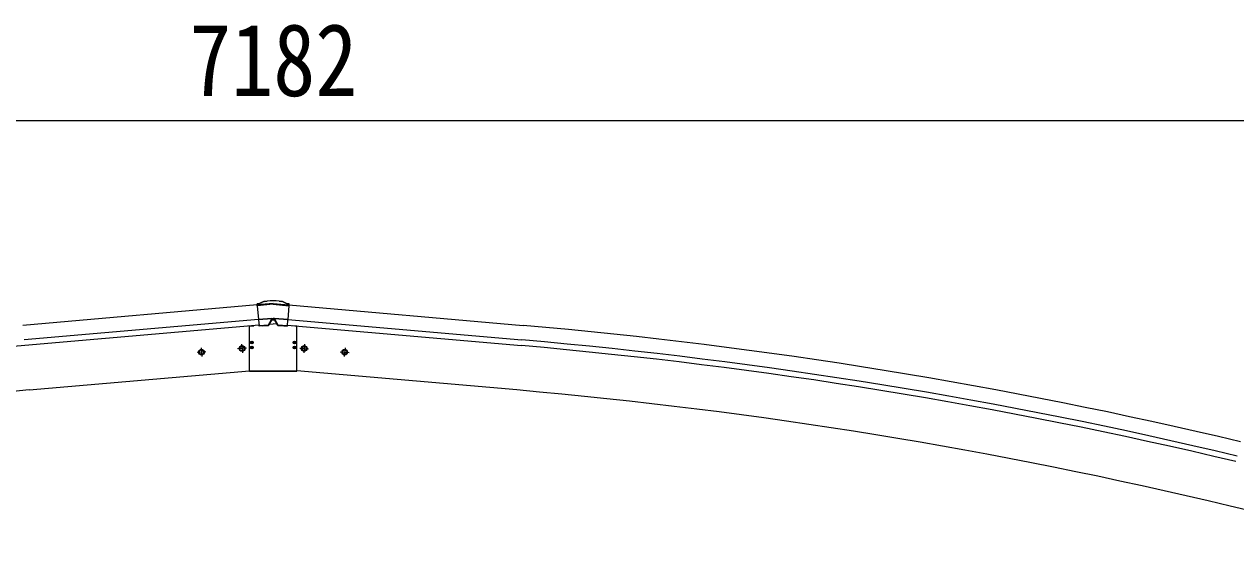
# Model space of a CAD drawing. Units: millimetres at full size; details may follow other scales. Extents: x -12578 to 12718, y -8779 to 8681.
# Drawn here: x -7587 to -4011, y -2297 to -728 of the extents above; entities that cross this region are included whole.
import ezdxf
from ezdxf.enums import TextEntityAlignment as Align

# ---------------------------------------------------------------- set-up
doc = ezdxf.new("R2010")
doc.units = ezdxf.units.MM
doc.header["$LTSCALE"] = 45
for name, color, linetype, lineweight in [('0-1_本体', 4, 'Continuous', 9), ('0-2_部品', 7, 'Continuous', 9), ('0-8_PARTS2', 2, 'Continuous', 9), ('0-A_寸法', 6, 'Continuous', 9)]:
    doc.layers.add(name, color=color, linetype=linetype, lineweight=lineweight)
doc.styles.add('ＭＳ ゴシック', font='')
doc.styles.get('ＭＳ ゴシック').set_extended_font_data('MS Gothic')

msp = doc.modelspace()

# ---------------------------------------------------------------- linework, layer by layer
at = {"layer": '0-1_本体'}
for p, q in [((-6898.94, -1556.67), (-7590.36, -1616.9)), ((-6805.34, -1556.67), (-6113.92, -1616.9)), ((-6895.17, -1599.67), (-7586.61, -1659.91)), ((-6809.11, -1599.67), (-6117.67, -1659.91)), ((-6893.71, -1616.44), (-7585.15, -1676.68)), ((-6810.57, -1616.44), (-6119.13, -1676.68)), ((-7571.76, -1807.6), (-6922.14, -1750.77)), ((-6132.52, -1807.6), (-6782.14, -1750.77)), ((-3416.8, -2297.05), (-4027.62, -2150.41))]:
    msp.add_line(p, q, dxfattribs=at)
for centre, radius, start, end in [((-7369.77, -16032.12), 14469.82, 76.52099, 85.02099), ((-6334.51, -16032.12), 14409.82, 94.97901, 103.47901), ((-7369.77, -16032.12), 14409.82, 76.52099, 85.02099), ((-7369.77, -16032.12), 14426.65, 76.52099, 85.02099), ((-6317.09, -16145.23), 14392.42, 95.00113, 103.49889), ((-7387.18, -16145.23), 14392.42, 76.50111, 84.99887)]:
    msp.add_arc(centre, radius, start, end, dxfattribs=at)
at = {"layer": '0-2_部品'}
for p, q in [((-6899.24, -1553.22), (-6891.93, -1552.58)), ((-6891.93, -1552.58), (-6899.24, -1553.22)), ((-6899.12, -1554.63), (-6899.24, -1553.22)), ((-6899.12, -1554.63), (-6899.24, -1553.22)), ((-6899.12, -1554.63), (-6899.08, -1555.05)), ((-6899.12, -1554.63), (-6899.08, -1555.05)), ((-6899.08, -1555.05), (-6898.82, -1558.04)), ((-6899.08, -1555.05), (-6898.82, -1558.04)), ((-6852.14, -1552.22), (-6898.97, -1556.32)), ((-6852.14, -1552.22), (-6898.97, -1556.32)), ((-6852.14, -1553.95), (-6898.82, -1558.04)), ((-6852.14, -1553.95), (-6898.82, -1558.04)), ((-6898.82, -1558.04), (-6898.76, -1558.72)), ((-6898.76, -1558.72), (-6898.82, -1558.04)), ((-6852.14, -1554.64), (-6898.76, -1558.72)), ((-6852.14, -1554.64), (-6898.76, -1558.72)), ((-6898.76, -1558.72), (-6895.15, -1599.98)), ((-6898.76, -1558.72), (-6895.15, -1599.98)), ((-6879.75, -1546.4), (-6883.9, -1548.8)), ((-6883.9, -1548.8), (-6879.75, -1546.4)), ((-6869.83, -1545.16), (-6878.1, -1545.88)), ((-6878.1, -1545.88), (-6869.83, -1545.16)), ((-6852.14, -1552.22), (-6805.31, -1556.32)), ((-6852.14, -1552.22), (-6805.31, -1556.32)), ((-6852.14, -1553.95), (-6805.46, -1558.04)), ((-6852.14, -1553.95), (-6805.46, -1558.04)), ((-6852.14, -1554.64), (-6805.52, -1558.72)), ((-6852.14, -1554.64), (-6805.52, -1558.72)), ((-6826.18, -1545.88), (-6834.45, -1545.16)), ((-6834.45, -1545.16), (-6826.18, -1545.88)), ((-6820.37, -1548.8), (-6824.53, -1546.4)), ((-6824.53, -1546.4), (-6820.37, -1548.8)), ((-6812.35, -1552.58), (-6805.04, -1553.22)), ((-6805.04, -1553.22), (-6812.35, -1552.58)), ((-6805.52, -1558.72), (-6809.13, -1599.98)), ((-6805.52, -1558.72), (-6809.13, -1599.98)), ((-6805.52, -1558.72), (-6805.46, -1558.04)), ((-6805.46, -1558.04), (-6805.52, -1558.72)), ((-6805.2, -1555.05), (-6805.46, -1558.04)), ((-6805.2, -1555.05), (-6805.46, -1558.04)), ((-6805.16, -1554.63), (-6805.2, -1555.05)), ((-6805.16, -1554.63), (-6805.2, -1555.05)), ((-6805.16, -1554.63), (-6805.04, -1553.22)), ((-6805.16, -1554.63), (-6805.04, -1553.22)), ((-6895.15, -1599.98), (-6855.8, -1596.54)), ((-6855.8, -1596.54), (-6895.15, -1599.98)), ((-6895.07, -1600.86), (-6895.15, -1599.98)), ((-6895.15, -1599.98), (-6895.07, -1600.86)), ((-6895.07, -1600.86), (-6893.52, -1618.6)), ((-6895.07, -1600.86), (-6893.52, -1618.6)), ((-6865.97, -1615.53), (-6857.26, -1599.36)), ((-6857.26, -1599.36), (-6865.97, -1615.53)), ((-6864.9, -1615.92), (-6855.91, -1600.36)), ((-6855.91, -1600.36), (-6864.9, -1615.92)), ((-6856.05, -1599.36), (-6857.26, -1599.36)), ((-6857.26, -1599.36), (-6856.05, -1599.36)), ((-6856.46, -1599.41), (-6855.91, -1600.36)), ((-6856.46, -1599.41), (-6855.91, -1600.36)), ((-6856.06, -1599.42), (-6856.05, -1599.36)), ((-6856.05, -1599.36), (-6856.06, -1599.42)), ((-6852.14, -1599.41), (-6856.06, -1599.42)), ((-6856.06, -1599.42), (-6852.14, -1599.41)), ((-6856.05, -1599.36), (-6855.88, -1597.43)), ((-6856.05, -1599.36), (-6855.88, -1597.43)), ((-6856.01, -1598.92), (-6852.14, -1598.91)), ((-6852.14, -1598.91), (-6856.01, -1598.92)), ((-6855.91, -1600.36), (-6848.36, -1600.36)), ((-6848.36, -1600.36), (-6855.91, -1600.36)), ((-6855.8, -1596.54), (-6855.88, -1597.43)), ((-6855.88, -1597.43), (-6855.8, -1596.54)), ((-6855.8, -1596.54), (-6855.79, -1596.37)), ((-6855.8, -1596.54), (-6855.79, -1596.37)), ((-6855.79, -1596.37), (-6852.14, -1596.69)), ((-6855.79, -1596.37), (-6852.14, -1596.69)), ((-6848.49, -1596.37), (-6852.14, -1596.69)), ((-6848.49, -1596.37), (-6852.14, -1596.69)), ((-6852.14, -1596.69), (-6852.14, -1598.91)), ((-6852.14, -1596.69), (-6852.14, -1598.91)), ((-6852.14, -1599.41), (-6852.14, -1598.91)), ((-6852.14, -1598.91), (-6848.26, -1598.92)), ((-6852.14, -1599.41), (-6852.14, -1598.91)), ((-6848.26, -1598.92), (-6852.14, -1598.91)), ((-6848.22, -1599.42), (-6852.14, -1599.41)), ((-6852.14, -1599.41), (-6848.22, -1599.42)), ((-6848.47, -1596.54), (-6848.49, -1596.37)), ((-6848.47, -1596.54), (-6848.49, -1596.37)), ((-6848.39, -1597.43), (-6848.47, -1596.54)), ((-6848.47, -1596.54), (-6809.13, -1599.98)), ((-6848.47, -1596.54), (-6848.39, -1597.43)), ((-6809.13, -1599.98), (-6848.47, -1596.54)), ((-6848.23, -1599.36), (-6848.39, -1597.43)), ((-6848.23, -1599.36), (-6848.39, -1597.43)), ((-6847.82, -1599.41), (-6848.36, -1600.36)), ((-6847.82, -1599.41), (-6848.36, -1600.36)), ((-6848.36, -1600.36), (-6839.38, -1615.92)), ((-6839.38, -1615.92), (-6848.36, -1600.36)), ((-6847.02, -1599.36), (-6848.23, -1599.36)), ((-6848.23, -1599.36), (-6848.22, -1599.42)), ((-6848.23, -1599.36), (-6847.02, -1599.36)), ((-6848.22, -1599.42), (-6848.23, -1599.36)), ((-6847.02, -1599.36), (-6838.31, -1615.53)), ((-6838.31, -1615.53), (-6847.02, -1599.36)), ((-6809.2, -1600.86), (-6810.76, -1618.6)), ((-6809.2, -1600.86), (-6810.76, -1618.6)), ((-6809.13, -1599.98), (-6809.2, -1600.86)), ((-6809.2, -1600.86), (-6809.13, -1599.98)), ((-6922.14, -1619.03), (-6909.27, -1617.79)), ((-6922.14, -1619.03), (-6909.27, -1617.79)), ((-6922.14, -1752.27), (-6922.14, -1619.03)), ((-6893.52, -1618.6), (-6867.12, -1616.29)), ((-6867.12, -1616.29), (-6893.52, -1618.6)), ((-6893.48, -1619.1), (-6893.52, -1618.6)), ((-6893.52, -1618.6), (-6893.48, -1619.1)), ((-6893.45, -1619.36), (-6893.48, -1619.1)), ((-6883.49, -1618.49), (-6893.45, -1619.36)), ((-6883.49, -1618.49), (-6883.48, -1618.61)), ((-6883.48, -1618.61), (-6866.84, -1617.16)), ((-6866.84, -1617.16), (-6883.48, -1618.61)), ((-6863.42, -1613.35), (-6852.14, -1612.27)), ((-6863.42, -1613.35), (-6852.14, -1612.27)), ((-6840.86, -1613.35), (-6852.14, -1612.27)), ((-6840.86, -1613.35), (-6852.14, -1612.27)), ((-6837.44, -1617.16), (-6820.79, -1618.61)), ((-6820.79, -1618.61), (-6837.44, -1617.16)), ((-6837.16, -1616.29), (-6810.76, -1618.6)), ((-6810.76, -1618.6), (-6837.16, -1616.29)), ((-6820.78, -1618.49), (-6820.79, -1618.61)), ((-6820.78, -1618.49), (-6810.82, -1619.36)), ((-6810.82, -1619.36), (-6810.8, -1619.1)), ((-6810.76, -1618.6), (-6810.8, -1619.1)), ((-6810.8, -1619.1), (-6810.76, -1618.6)), ((-6782.14, -1619.03), (-6795.01, -1617.79)), ((-6782.14, -1619.03), (-6795, -1617.79)), ((-6782.14, -1752.27), (-6782.14, -1619.03)), ((-6917.38, -1666.77), (-6916.28, -1666.75)), ((-6917.38, -1667.77), (-6916.28, -1667.79)), ((-6916.28, -1666.75), (-6915.76, -1666.65)), ((-6916.28, -1667.79), (-6915.76, -1667.89)), ((-6915.66, -1666.13), (-6915.76, -1666.65)), ((-6915.66, -1668.4), (-6915.76, -1667.89)), ((-6915.64, -1665.02), (-6915.66, -1666.13)), ((-6915.64, -1669.51), (-6915.66, -1668.4)), ((-6915.64, -1680.02), (-6915.66, -1681.13)), ((-6914.64, -1665.02), (-6914.62, -1666.13)), ((-6914.64, -1669.51), (-6914.62, -1668.4)), ((-6914.64, -1680.02), (-6914.62, -1681.13)), ((-6914.62, -1666.13), (-6914.52, -1666.65)), ((-6914.62, -1668.4), (-6914.52, -1667.89)), ((-6914, -1666.75), (-6914.52, -1666.65)), ((-6914, -1667.79), (-6914.52, -1667.89)), ((-6912.89, -1666.77), (-6914, -1666.75)), ((-6912.89, -1667.77), (-6914, -1667.79)), ((-6791.38, -1666.77), (-6790.28, -1666.75)), ((-6791.38, -1667.77), (-6790.28, -1667.79)), ((-6790.28, -1666.75), (-6789.76, -1666.65)), ((-6790.28, -1667.79), (-6789.76, -1667.89)), ((-6789.66, -1666.13), (-6789.76, -1666.65)), ((-6789.66, -1668.4), (-6789.76, -1667.89)), ((-6789.64, -1665.02), (-6789.66, -1666.13)), ((-6789.64, -1669.51), (-6789.66, -1668.4)), ((-6789.64, -1680.02), (-6789.66, -1681.13)), ((-6788.64, -1665.02), (-6788.62, -1666.13)), ((-6788.64, -1669.51), (-6788.62, -1668.4)), ((-6788.64, -1680.02), (-6788.62, -1681.13)), ((-6788.62, -1666.13), (-6788.52, -1666.65)), ((-6788.62, -1668.4), (-6788.52, -1667.89)), ((-6788, -1666.75), (-6788.52, -1666.65)), ((-6788, -1667.79), (-6788.52, -1667.89)), ((-6786.89, -1666.77), (-6788, -1666.75)), ((-6786.89, -1667.77), (-6788, -1667.79)), ((-6917.38, -1681.77), (-6916.28, -1681.75)), ((-6917.38, -1682.77), (-6916.28, -1682.79)), ((-6916.28, -1681.75), (-6915.76, -1681.65)), ((-6916.28, -1682.79), (-6915.76, -1682.89)), ((-6915.66, -1681.13), (-6915.76, -1681.65)), ((-6915.66, -1683.4), (-6915.76, -1682.89)), ((-6915.64, -1684.51), (-6915.66, -1683.4)), ((-6914.64, -1684.51), (-6914.62, -1683.4)), ((-6914.62, -1681.13), (-6914.52, -1681.65)), ((-6914.62, -1683.4), (-6914.52, -1682.89)), ((-6914, -1681.75), (-6914.52, -1681.65)), ((-6914, -1682.79), (-6914.52, -1682.89)), ((-6912.89, -1681.77), (-6914, -1681.75)), ((-6912.89, -1682.77), (-6914, -1682.79)), ((-6791.38, -1681.77), (-6790.28, -1681.75)), ((-6791.38, -1682.77), (-6790.28, -1682.79)), ((-6790.28, -1681.75), (-6789.76, -1681.65)), ((-6790.28, -1682.79), (-6789.76, -1682.89)), ((-6789.66, -1681.13), (-6789.76, -1681.65)), ((-6789.66, -1683.4), (-6789.76, -1682.89)), ((-6789.64, -1684.51), (-6789.66, -1683.4)), ((-6788.64, -1684.51), (-6788.62, -1683.4)), ((-6788.62, -1681.13), (-6788.52, -1681.65)), ((-6788.62, -1683.4), (-6788.52, -1682.89)), ((-6788, -1681.75), (-6788.52, -1681.65)), ((-6788, -1682.79), (-6788.52, -1682.89)), ((-6786.89, -1681.77), (-6788, -1681.75)), ((-6786.89, -1682.77), (-6788, -1682.79))]:
    msp.add_line(p, q, dxfattribs=at)
for points in [[(-6891.93, -1552.58), (-6886.1, -1549.22), (-6883.9, -1548.8)], [(-6883.9, -1548.8), (-6886.1, -1549.22), (-6891.93, -1552.58)], [(-6820.37, -1548.8), (-6818.17, -1549.22), (-6812.35, -1552.58)], [(-6812.35, -1552.58), (-6818.17, -1549.22), (-6820.37, -1548.8)], [(-6922.14, -1752.27), (-6782.14, -1752.27), (-6782.14, -1619.03)], [(-6782.14, -1752.27), (-6922.14, -1752.27), (-6922.14, -1619.03)], [(-6883.48, -1618.61), (-6883.49, -1618.49), (-6893.45, -1619.36), (-6893.48, -1619.1)], [(-6820.79, -1618.61), (-6820.78, -1618.49), (-6810.82, -1619.36), (-6810.8, -1619.1)]]:
    msp.add_lwpolyline(points, dxfattribs=at)
for points in [[(-6951.33, -1685.8), (-6948.16, -1679), (-6940.68, -1678.35), (-6936.37, -1684.49), (-6939.55, -1691.3), (-6947.02, -1691.95)], [(-6951.31, -1685.96), (-6948.14, -1679.16), (-6940.66, -1678.51), (-6936.36, -1684.66), (-6939.53, -1691.46), (-6947.01, -1692.11)], [(-6752.96, -1685.96), (-6756.14, -1679.16), (-6763.61, -1678.51), (-6767.92, -1684.66), (-6764.75, -1691.46), (-6757.27, -1692.11)], [(-6752.95, -1685.8), (-6756.12, -1679), (-6763.6, -1678.35), (-6767.9, -1684.49), (-6764.73, -1691.3), (-6757.25, -1691.95)], [(-7070.87, -1696.26), (-7067.7, -1689.46), (-7060.22, -1688.8), (-7055.92, -1694.95), (-7059.09, -1701.75), (-7066.57, -1702.41)], [(-7070.86, -1696.42), (-7067.69, -1689.62), (-7060.21, -1688.97), (-7055.9, -1695.11), (-7059.08, -1701.92), (-7066.55, -1702.57)], [(-6633.42, -1696.42), (-6636.59, -1689.62), (-6644.07, -1688.97), (-6648.37, -1695.11), (-6645.2, -1701.92), (-6637.72, -1702.57)], [(-6633.4, -1696.26), (-6636.58, -1689.46), (-6644.05, -1688.8), (-6648.36, -1694.95), (-6645.19, -1701.75), (-6637.71, -1702.41)]]:
    msp.add_lwpolyline(points, close=True, dxfattribs=at)
for centre, radius in [((-6943.85, -1685.15), 8.5), ((-6943.84, -1685.31), 8.5), ((-6943.85, -1685.15), 7.7), ((-6943.84, -1685.31), 7.7), ((-6943.85, -1685.15), 6.5), ((-6943.84, -1685.31), 6.5), ((-6915.14, -1667.27), 4), ((-6915.14, -1682.27), 4), ((-6789.14, -1667.27), 4), ((-6789.14, -1682.27), 4), ((-6760.44, -1685.31), 8.5), ((-6760.43, -1685.15), 8.5), ((-6760.44, -1685.31), 7.7), ((-6760.43, -1685.15), 7.7), ((-6760.44, -1685.31), 6.5), ((-6760.43, -1685.15), 6.5), ((-7063.39, -1695.61), 8.5), ((-7063.38, -1695.77), 8.5), ((-7063.39, -1695.61), 7.7), ((-7063.38, -1695.77), 7.7), ((-7063.39, -1695.61), 6.5), ((-7063.38, -1695.77), 6.5), ((-6640.9, -1695.77), 8.5), ((-6640.88, -1695.61), 8.5), ((-6640.9, -1695.77), 7.7), ((-6640.88, -1695.61), 7.7), ((-6640.9, -1695.77), 6.5), ((-6640.88, -1695.61), 6.5)]:
    msp.add_circle(centre, radius, dxfattribs=at)
for centre, radius, start, end in [((-6877.75, -1549.85), 3.99, 95, 120), ((-6877.75, -1549.85), 3.99, 95, 120), ((-6852.14, -1747.37), 202.99, 85, 95), ((-6852.14, -1747.37), 202.99, 85, 95), ((-6826.52, -1549.85), 3.99, 60, 85), ((-6826.52, -1549.85), 3.99, 60, 85), ((-6915.14, -1667.27), 2.3, 167.44414, 192.55586), ((-6915.14, -1667.27), 2.3, 77.44414, 102.55586), ((-6915.14, -1667.27), 2.3, 257.44414, 282.55586), ((-6915.14, -1682.27), 2.3, 77.44414, 102.55586), ((-6915.14, -1667.27), 2.3, 347.44414, 12.55586), ((-6789.14, -1667.27), 2.3, 167.44414, 192.55586), ((-6789.14, -1667.27), 2.3, 77.44414, 102.55586), ((-6789.14, -1667.27), 2.3, 257.44414, 282.55586), ((-6789.14, -1682.27), 2.3, 77.44414, 102.55586), ((-6789.14, -1667.27), 2.3, 347.44414, 12.55586), ((-6915.14, -1682.27), 2.3, 167.44414, 192.55586), ((-6915.14, -1682.27), 2.3, 257.44414, 282.55586), ((-6915.14, -1682.27), 2.3, 347.44414, 12.55586), ((-6789.14, -1682.27), 2.3, 167.44414, 192.55586), ((-6789.14, -1682.27), 2.3, 257.44414, 282.55586), ((-6789.14, -1682.27), 2.3, 347.44414, 12.55586)]:
    msp.add_arc(centre, radius, start, end, dxfattribs=at)
for centre, major_axis, ratio, start_param, end_param in [((-6857.61, -1599.43), (1.15, 0.02), 0.060825, 0.0337838, 1.2585957), ((-6857.61, -1599.43), (-1.15, -0.02), 0.060825, 3.1753764, 4.4001884), ((-6846.67, -1599.43), (1.15, -0.02), 0.060825, 1.8829969, 3.1078089), ((-6846.67, -1599.43), (-1.15, 0.02), 0.060825, 5.0245896, 6.2494015), ((-6867.28, -1614.75), (-0.53, 1.47), 0.958259, 2.8941775, 3.8521671), ((-6867.28, -1614.75), (-0.53, 1.47), 0.958259, 2.8941775, 3.8521671), ((-6867.06, -1614.66), (-1.35, 2.11), 0.997631, 2.6625978, 3.6205875), ((-6867.06, -1614.66), (-1.35, 2.11), 0.997631, 2.6625978, 3.6205875), ((-6837.21, -1614.66), (1.35, 2.11), 0.997631, 2.6625978, 3.6205875), ((-6837.21, -1614.66), (1.35, 2.11), 0.997631, 2.6625978, 3.6205875), ((-6836.99, -1614.75), (0.53, 1.47), 0.958259, 2.4310182, 3.3890078), ((-6836.99, -1614.75), (0.53, 1.47), 0.958259, 2.4310182, 3.3890078)]:
    msp.add_ellipse(centre, major_axis=major_axis, ratio=ratio, start_param=start_param, end_param=end_param, dxfattribs=at)
at = {"layer": '0-8_PARTS2'}
for p, q in [((-6944.98, -1672.2), (-6942.72, -1698.1)), ((-6759.29, -1672.2), (-6761.56, -1698.1)), ((-7050.44, -1694.47), (-7076.35, -1696.74)), ((-7064.53, -1682.66), (-7062.26, -1708.56)), ((-6930.9, -1684.02), (-6956.8, -1686.28)), ((-6773.38, -1684.02), (-6747.48, -1686.28)), ((-6653.83, -1694.47), (-6627.93, -1696.74)), ((-6639.75, -1682.66), (-6642.01, -1708.56))]:
    msp.add_line(p, q, dxfattribs=at)
at = {"layer": '0-A_寸法'}
msp.add_line((-3261.14, -1013.16), (-10443.14, -1013.16), dxfattribs=at)

# ---------------------------------------------------------------- texts
at = {"layer": '0-A_寸法', "color": 7, "style": 'ＭＳ ゴシック', "width": 0.85}
msp.add_text('7182', height=214.4, dxfattribs=at).set_placement((-7099.64, -1004.16), align=Align.BOTTOM_LEFT)

doc.saveas('drawing.dxf')
